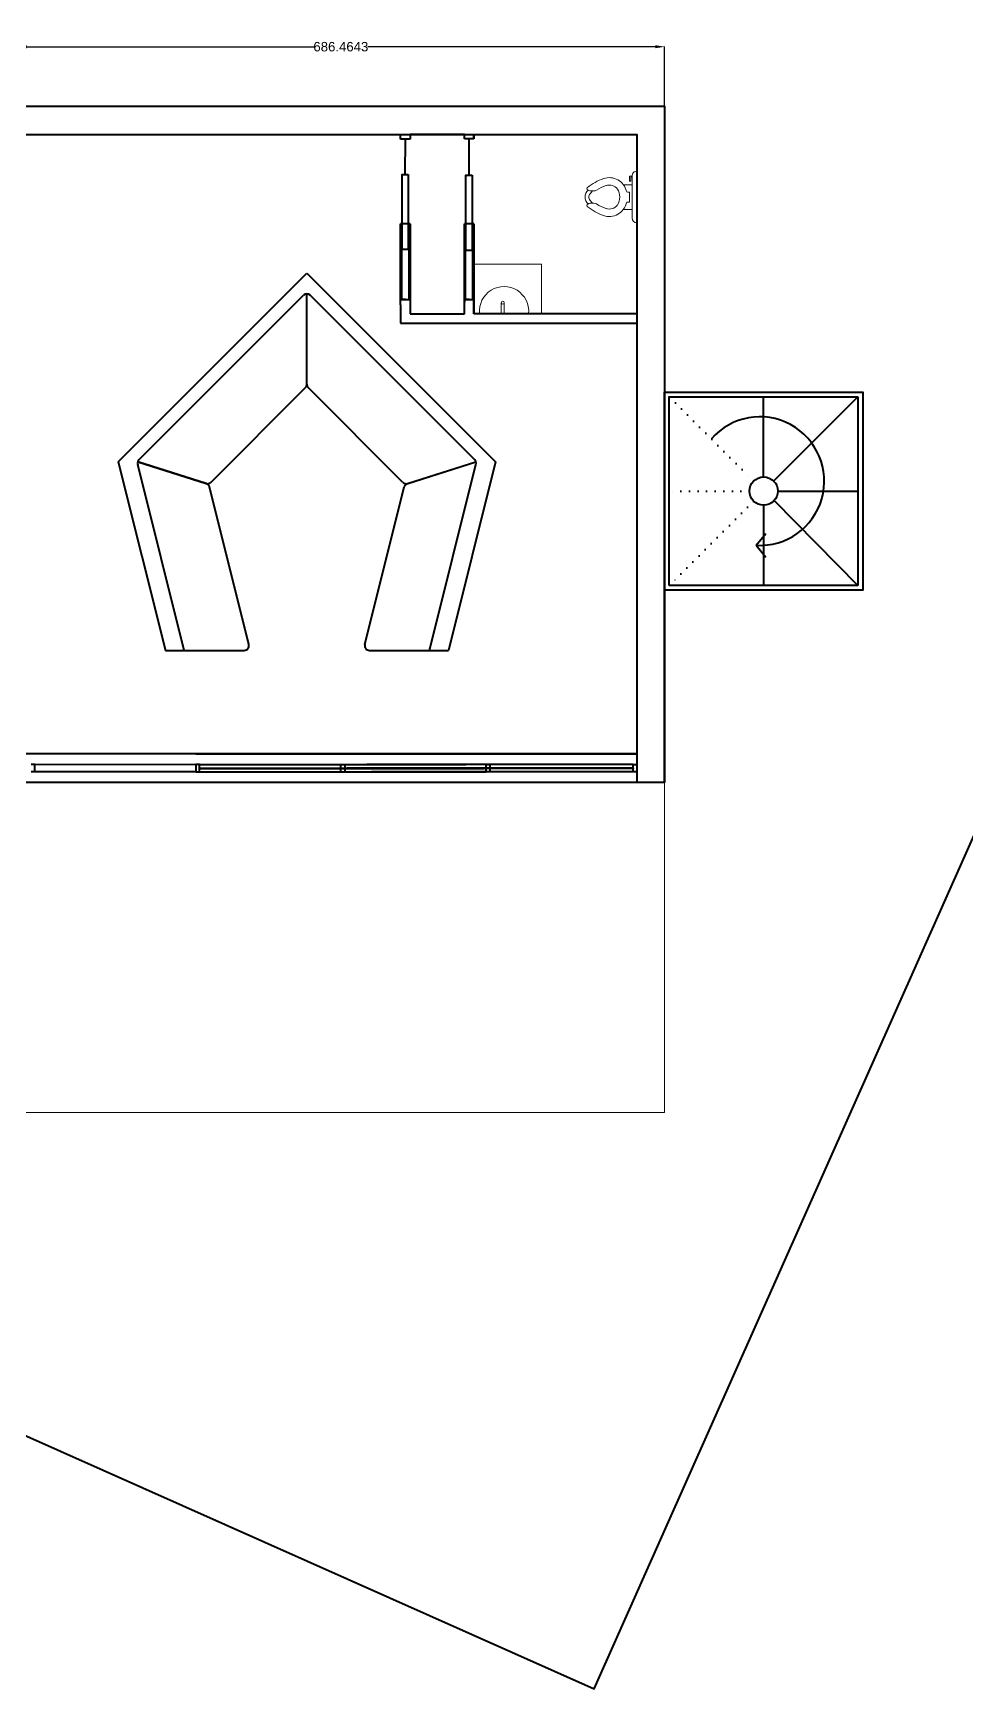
# Model space of a CAD drawing. Header units: inches. Extents: x -422522 to 22891, y -2973 to 414515.
# Drawn here: x 17679 to 18668, y 7134 to 8890 of the extents above; entities that cross this region are included whole.
import ezdxf

# ---------------------------------------------------------------- set-up
doc = ezdxf.new("R2010")
doc.units = ezdxf.units.IN
doc.header["$MEASUREMENT"] = 0
doc.linetypes.add('ACAD_ISO07W100', pattern=[3, 0, -3])
doc.layers.get('0').update_dxf_attribs({"lineweight": 40})
doc.layers.add('ARREDAMENTO', color=8, linetype='Continuous', lineweight=13)
doc.styles.add('ARCH', font='txt')
doc.styles.get("Standard").update_dxf_attribs({"font": 'Arial.ttf'})
doc.dimstyles.get("Standard").update_dxf_attribs({"dimtxt": 10, "dimasz": 10, "dimexe": 0.18, "dimexo": 0.0625, "dimgap": 0.09, "dimtad": 0, "dimtih": 1, "dimtoh": 1, "dimdec": 4, "dimzin": 0, "dimdsep": 46, "dimtxsty": 'Standard', "dimcen": 0.09, "dimadec": 0, "dimazin": 0, "dimtfac": 1, "dimtdec": 4, "dimtofl": 0, "dimtmove": 0, "dimatfit": 3, "dimfxl": 1, "dimtolj": 1, "dimtzin": 0, "dimarcsym": 0})

# ---------------------------------------------------------------- blocks, each defined once
blk = doc.blocks.new('15PTOI06')
for p, q in [((8, 8.5), (8, -8.5)), ((11.5, 5), (8, 5)), ((9, 2), (9.765178, 2)), ((9, -2), (9, 2)), ((23.431562, 2.5), (24.727861, 2.5)), ((24.931034, 1.327586), (24.062054, 2.5)), ((11.5, -5), (8, -5)), ((9, -6.5), (8.5, -6.5)), ((8.5, -6.5), (8.5, -8)), ((9.765178, -2), (9, -2)), ((9, -8.5), (9, -6.5)), ((23.431562, -2.5), (24.690476, -2.5)), ((24.931034, -1.327586), (24.062054, -2.5)), ((8.5, -8), (8, -8)), ((8, -8.5), (9, -8.5))]:
    blk.add_line(p, q)
for centre, radius, start, end in [((6, 8.5), 2, 0, 90), ((17.25, 0.65), 7.210062, 71.816347, 166.116636), ((12, -13.75), 22.534695, 51.265418, 70.559965), ((9.765178, 2.5), 0.5, 270, 346.116636), ((19.118098, 0), 6.118098, 147.797266, 212.202734), ((17.25, 0.65), 4.210062, 71.816347, 142.891702), ((12, -13.75), 19.534695, 57.937508, 70.559965), ((23.431562, 4.5), 2, 237.937508, 270), ((24.727861, 4.5), 2, 270, 314.939898), ((23.666667, 0), 1.833333, 313.602819, 46.397181), ((23.166667, 0), 3.833333, 313.602819, 46.397181), ((25.787408, 3.438228), 0.5, 314.939898, 51.265418), ((9.765178, -2.5), 0.5, 13.883364, 90), ((17.25, -0.65), 7.210062, 193.883364, 288.183653), ((17.25, -0.65), 4.210062, 217.108298, 288.183653), ((12, 13.75), 19.534695, 289.440035, 302.062492), ((12, 13.75), 22.534695, 289.440035, 308.665009), ((23.431562, -4.5), 2, 90, 122.062492), ((24.690476, -4.5), 2, 44.162471, 90), ((25.766527, -3.454957), 0.5, 308.665009, 44.162471), ((6, -8.5), 2, 270, 0)]:
    blk.add_arc(centre, radius, start, end)
at = {"style": 'ARCH'}
for tag, p, flags in [('ITEM', (0, -19.5), 3), ('ROOM_NUMBER', (0, -28.5), 1)]:
    blk.add_attdef(tag, p, '', height=6, dxfattribs=dict(at, flags=flags))
blk = doc.blocks.new('*D49')
at = {"color": 0, "lineweight": -2, "transparency": 16777216}
for p, q in [((17662.4, 8812.3), (17662.4, 8875.5)), ((17672.4, 8875.3), (17977, 8875.3)), ((18338.9, 8875.3), (18034.3, 8875.3)), ((18348.9, 8812.2), (18348.9, 8875.5))]:
    blk.add_line(p, q, dxfattribs=at)
at = {"color": 0, "transparency": 16777216}
for points in [[(17672.4, 8877), (17672.4, 8873.7), (17662.4, 8875.3)], [(18338.9, 8877), (18338.9, 8873.7), (18348.9, 8875.3)]]:
    blk.add_solid(points, dxfattribs=at)
at = {"layer": 'Defpoints', "color": 0, "transparency": 16777216}
for p in [(18348.9, 8875.3), (17662.4, 8812.2), (18348.9, 8812.1)]:
    blk.add_point(p, dxfattribs=at)
at = {"color": 0, "transparency": 16777216, "insert": (18005.6, 8875.3), "char_height": 10, "attachment_point": 5}
blk.add_mtext('\\A1;686.4643', dxfattribs=at)

msp = doc.modelspace()

# ---------------------------------------------------------------- linework, layer by layer
for p, q in [((18068.96841, 8777.43651), (18068.96841, 8782.29829)), ((18068.96841, 8782.16911), (18136.55723, 8782.16911)), ((18078.96841, 8777.43651), (18068.96841, 8777.43651)), ((18073.78885, 8740.00118), (18073.96841, 8777.43651)), ((18136.55723, 8782.16911), (18078.96841, 8782.16911)), ((18078.96841, 8782.16911), (18078.96841, 8777.43651)), ((18129.43346, 8782.29829), (18319.5622, 8782.29829)), ((18146.55723, 8777.52477), (18136.55723, 8777.52477)), ((18141.48947, 8739.28698), (18141.48947, 8777.52477)), ((18146.55723, 8782.29829), (18319.5622, 8782.29832)), ((18146.55723, 8782.29829), (18146.55723, 8777.52477)), ((18146.55723, 8782.29829), (18146.55723, 8777.52477)), ((18146.55723, 8777.52477), (18146.55723, 8782.29829)), ((18078.96841, 8687.43651), (18068.96841, 8687.43651)), ((18068.96841, 8601.78202), (18068.96841, 8687.43651)), ((18077.96841, 8687.43651), (18069.96841, 8687.43651)), ((18069.96841, 8687.43651), (18069.96841, 8607.43651)), ((18077.96841, 8607.43651), (18077.96841, 8687.43651)), ((18078.96841, 8687.43651), (18078.96841, 8592.04037)), ((18136.55723, 8687.52477), (18136.55723, 8662.29829)), ((18146.55723, 8687.52477), (18136.55723, 8687.52477)), ((18136.55723, 8684.3866), (18136.55723, 8604.3866)), ((18145.55723, 8687.52477), (18137.55723, 8687.52477)), ((18137.55723, 8687.52477), (18137.55723, 8607.52477)), ((18145.55723, 8607.52477), (18145.55723, 8687.52477)), ((18146.55723, 8687.52477), (18146.55723, 8684.3866)), ((18146.55723, 8687.52477), (18146.56419, 8592.04743)), ((18146.56419, 8592.04743), (18146.55723, 8687.52477)), ((18146.55723, 8662.29829), (18146.55723, 8672.29829)), ((18146.55723, 8654.52179), (18146.55723, 8602.0714)), ((17769.56247, 8435.35044), (17969.56247, 8635.35044)), ((17969.56247, 8635.35044), (18169.56247, 8435.35044)), ((17791.56426, 8437.35222), (17966.02694, 8611.81491)), ((17969.56247, 8517.42151), (17969.56247, 8613.27937)), ((17969.56247, 8517.42151), (17969.56247, 8613.27937)), ((18147.56069, 8437.35222), (17973.09801, 8611.81491)), ((18068.96841, 8601.78202), (18068.96841, 8582.16955)), ((18073.96841, 8607.43651), (18069.96841, 8607.43651)), ((18069.96841, 8607.43651), (18077.96841, 8607.43651)), ((18141.55723, 8607.52477), (18137.55723, 8607.52477)), ((18137.55723, 8607.52477), (18145.55723, 8607.52477)), ((18078.96841, 8592.04037), (18136.55723, 8592.04037)), ((18068.96841, 8582.16955), (18319.5622, 8582.16958)), ((17867.70897, 8413.49693), (17968.09801, 8513.88597)), ((18071.41598, 8413.49693), (17971.02694, 8513.88597)), ((18353.86394, 8504.26781), (18553.86394, 8504.26781)), ((18353.86394, 8304.26781), (18353.86394, 8504.26781)), ((18453.86394, 8419.26781), (18453.86394, 8504.26781)), ((18464.47055, 8414.87441), (18553.86394, 8504.26781)), ((18553.86394, 8504.26781), (18553.86394, 8304.26781)), ((17769.56247, 8435.35044), (17819.56247, 8235.35044)), ((17839.56247, 8235.35044), (17790.24908, 8432.60401)), ((17790.27418, 8435.12569), (17862.66778, 8412.26455)), ((17862.89569, 8412.19258), (17790.27418, 8435.12569)), ((18076.22925, 8412.19258), (18148.85076, 8435.12569)), ((18076.45717, 8412.26455), (18148.85076, 8435.12569)), ((18099.56247, 8235.35044), (18148.87587, 8432.60401)), ((18169.56247, 8435.35044), (18119.56247, 8235.35044)), ((17908.0093, 8241.56312), (17866.24075, 8408.63735)), ((18031.11564, 8241.56312), (18072.8842, 8408.63735)), ((18465.04428, 8394.26781), (18553.86394, 8304.26781)), ((18468.86394, 8404.26781), (18553.86394, 8404.26781)), ((18453.86394, 8389.26781), (18453.86394, 8304.26781)), ((18446.02083, 8346.76781), (18456.2009, 8359.45431)), ((18446.02083, 8346.76781), (18456.2009, 8334.08131)), ((18553.86394, 8304.26781), (18353.86394, 8304.26781)), ((17819.56247, 8235.35044), (17839.56247, 8235.35044)), ((17839.56247, 8235.35044), (17903.15859, 8235.35044)), ((18035.96635, 8235.35044), (18099.56247, 8235.35044)), ((18099.56247, 8235.35044), (18119.56247, 8235.35044)), ((17677.30726, 8114.60806), (17681.30726, 8114.60806)), ((17681.30726, 8106.60806), (17681.30726, 8114.60806)), ((17681.30726, 8114.60806), (17851.69435, 8114.46154)), ((17851.69435, 8125.54615), (18319.5622, 8125.54615)), ((17855.69435, 8114.46154), (17851.69435, 8114.46154)), ((17851.69435, 8114.46154), (17851.69435, 8106.46154)), ((17855.69435, 8110.46154), (17855.69435, 8114.46154)), ((17855.69435, 8114.46154), (18137.95857, 8114.46154)), ((17855.69435, 8106.46154), (17855.69435, 8110.46154)), ((17855.69435, 8110.46154), (18159.32059, 8110.46154)), ((17855.69435, 8110.46154), (17855.69435, 8110.26154)), ((17855.69435, 8110.26154), (18157.69882, 8110.26154)), ((18005.69435, 8106.46154), (18005.69435, 8114.46154)), ((18005.69435, 8114.46154), (18009.69435, 8114.46154)), ((18009.69435, 8114.46154), (18009.69435, 8106.46154)), ((18315.5622, 8110.46154), (18011.93597, 8110.46154)), ((18315.5622, 8110.26154), (18013.55773, 8110.26154)), ((18315.5622, 8114.46154), (18033.29799, 8114.46154)), ((18159.69435, 8106.46154), (18159.69435, 8114.46154)), ((18159.69435, 8114.46154), (18163.69435, 8114.46154)), ((18163.69435, 8114.46154), (18163.69435, 8106.46154)), ((18315.5622, 8110.46154), (18315.5622, 8114.46154)), ((18315.5622, 8114.46154), (18319.5622, 8114.46154)), ((18315.5622, 8106.46154), (18315.5622, 8110.46154)), ((18315.5622, 8110.46154), (18315.5622, 8110.26154)), ((18319.5622, 8125.54615), (18319.5622, 8095.37692)), ((17681.30726, 8106.60806), (17677.30726, 8106.60806)), ((17851.69435, 8106.46154), (17681.30726, 8106.60806)), ((17851.69435, 8106.46154), (17855.69435, 8106.46154)), ((17855.69435, 8106.46154), (18133.32535, 8106.46154)), ((17855.69435, 8106.46154), (18005.69435, 8106.46154)), ((18009.69435, 8106.46154), (18159.69435, 8106.46154)), ((18315.5622, 8106.46154), (18037.9312, 8106.46154)), ((18319.5622, 8106.46154), (18315.5622, 8106.46154))]:
    msp.add_line(p, q)
at = {"linetype": 'ACAD_ISO07W100', "ltscale": 3}
for p, q in [((18353.86394, 8504.26781), (18443.1736, 8414.79001)), ((18438.86394, 8404.26781), (18353.86394, 8404.26781)), ((18443.25734, 8393.66121), (18353.86394, 8304.26781))]:
    msp.add_line(p, q, dxfattribs=at)
at = {"color": 1}
msp.add_line((18348.89739, 8095.37691), (18348.86394, 8299.26781), dxfattribs=at)
for points in [[(16446.99548, 7947.9595), (18274.08639, 7134.48622), (19087.55968, 8961.57713), (17260.46877, 9775.05042)], [(18077.01222, 8740.00118), (18077.01222, 8660.17976), (18070.56547, 8660.17976), (18070.56547, 8740.00118)], [(18144.71284, 8739.28698), (18144.71284, 8659.46556), (18138.26609, 8659.46556), (18138.26609, 8739.28698)]]:
    msp.add_lwpolyline(points, close=True)
for points in [[(17542.42116, 8812.12906), (18348.86395, 8812.12906), (18348.86395, 8095.37692), (17042.3983, 8095.37692), (17042.3983, 8812.12906), (17452.41039, 8812.12906)], [(17542.42116, 8782.29829), (18319.5622, 8782.29829), (18319.5622, 8125.54615), (17073.09654, 8125.54615), (17073.09654, 8782.29829), (17452.41039, 8782.29829)], [(18136.55723, 8782.16911), (18319.5622, 8782.29829), (18319.5622, 8592.16955), (18146.56419, 8592.04743)], [(18136.55723, 8777.52477), (18136.55723, 8782.16911)], [(18136.55723, 8592.16955), (18136.55723, 8687.52477)], [(18348.86394, 8504.26781), (18348.86394, 8509.26781), (18558.86394, 8509.26781), (18558.86394, 8299.26781), (18348.86394, 8299.26781), (18348.86394, 8504.26781)]]:
    msp.add_lwpolyline(points)
msp.add_circle((18453.86394, 8404.26781), 15)
for centre, radius, start, end in [((17969.56247, 8608.27937), 5, 45, 135), ((17964.56247, 8517.42151), 5, 315, 0), ((17974.56247, 8517.42151), 5, 180, 225), ((18449.94239, 8414.80579), 68.1509, 266.70124867, 138.98651348), ((17795.09979, 8433.81669), 5, 135, 194.03624347), ((18144.02515, 8433.81669), 5, 345.96375653, 45), ((17864.17343, 8417.03247), 5, 252.47443163, 315), ((17861.39003, 8407.42467), 5, 14.03624347, 72.47443163), ((18074.95151, 8417.03247), 5, 225, 287.52556837), ((18077.73491, 8407.42467), 5, 107.52556837, 165.96375653), ((17903.15859, 8240.35044), 5, 270, 14.03624347), ((18035.96635, 8240.35044), 5, 165.96375653, 270)]:
    msp.add_arc(centre, radius, start, end)
at = {"layer": 'ARREDAMENTO'}
for p, q in [((18146.55723, 8644.78014), (18218.38798, 8644.78014)), ((18218.38798, 8644.78014), (18218.38798, 8592.16955)), ((18175.63017, 8603.94453), (18175.63017, 8592.51203)), ((18178.90509, 8603.94453), (18178.90509, 8592.51203)), ((18348.86395, 7745.37692), (18348.86395, 8095.37692)), ((18348.86395, 8065.37692), (18348.86395, 8085.37692)), ((18348.86395, 8045.37692), (18348.86395, 8065.37692)), ((18348.86395, 8025.37692), (18348.86395, 8045.37692)), ((18348.86395, 8005.37692), (18348.86395, 8025.37692)), ((18348.86395, 7985.37692), (18348.86395, 8005.37692)), ((18348.86395, 7965.37692), (18348.86395, 7985.37692)), ((18348.86395, 7945.37692), (18348.86395, 7965.37692)), ((18348.86395, 7925.37692), (18348.86395, 7945.37692)), ((18348.86395, 7905.37692), (18348.86395, 7925.37692)), ((18348.86395, 7885.37692), (18348.86395, 7905.37692)), ((18348.86395, 7865.37692), (18348.86395, 7885.37692)), ((18348.86395, 7845.37692), (18348.86395, 7865.37692)), ((18348.86395, 7825.37692), (18348.86395, 7845.37692)), ((18348.86395, 7805.37692), (18348.86395, 7825.37692)), ((18348.86395, 7785.37692), (18348.86395, 7805.37692)), ((18348.86395, 7765.37692), (18348.86395, 7785.37692)), ((18348.86395, 7745.37692), (18348.86395, 7765.37692)), ((17042.3983, 7745.37692), (18348.86395, 7745.37692))]:
    msp.add_line(p, q, dxfattribs=at)
msp.add_circle((18177.26763, 8603.94453), 1.63746, dxfattribs=at)
msp.add_arc((18178.63904, 8594.88073), 26.15714, 354.80438373, 185.19561627, dxfattribs=at)

# ---------------------------------------------------------------- block references
at = {"layer": 'ARREDAMENTO', "xscale": 2.619047619047628, "yscale": 2.619047619047628, "zscale": 2.619047619047628, "rotation": 180}
msp.add_blockref('15PTOI06', (18335.27648, 8715.9448), dxfattribs=at)

# ---------------------------------------------------------------- dimensions: what is measured, and where the dimension line sits
at = {"color": 2}
dim = msp.add_linear_dim(base=(18348.86395, 8875.33684), p1=(17662.39962, 8812.19156), p2=(18348.86395, 8812.12906), dimstyle='Standard', dxfattribs=at)
dim.commit()
dim.dimension.update_dxf_attribs({"geometry": '*D49', "text_midpoint": (18005.63179, 8875.33684)})

doc.saveas('drawing.dxf')
